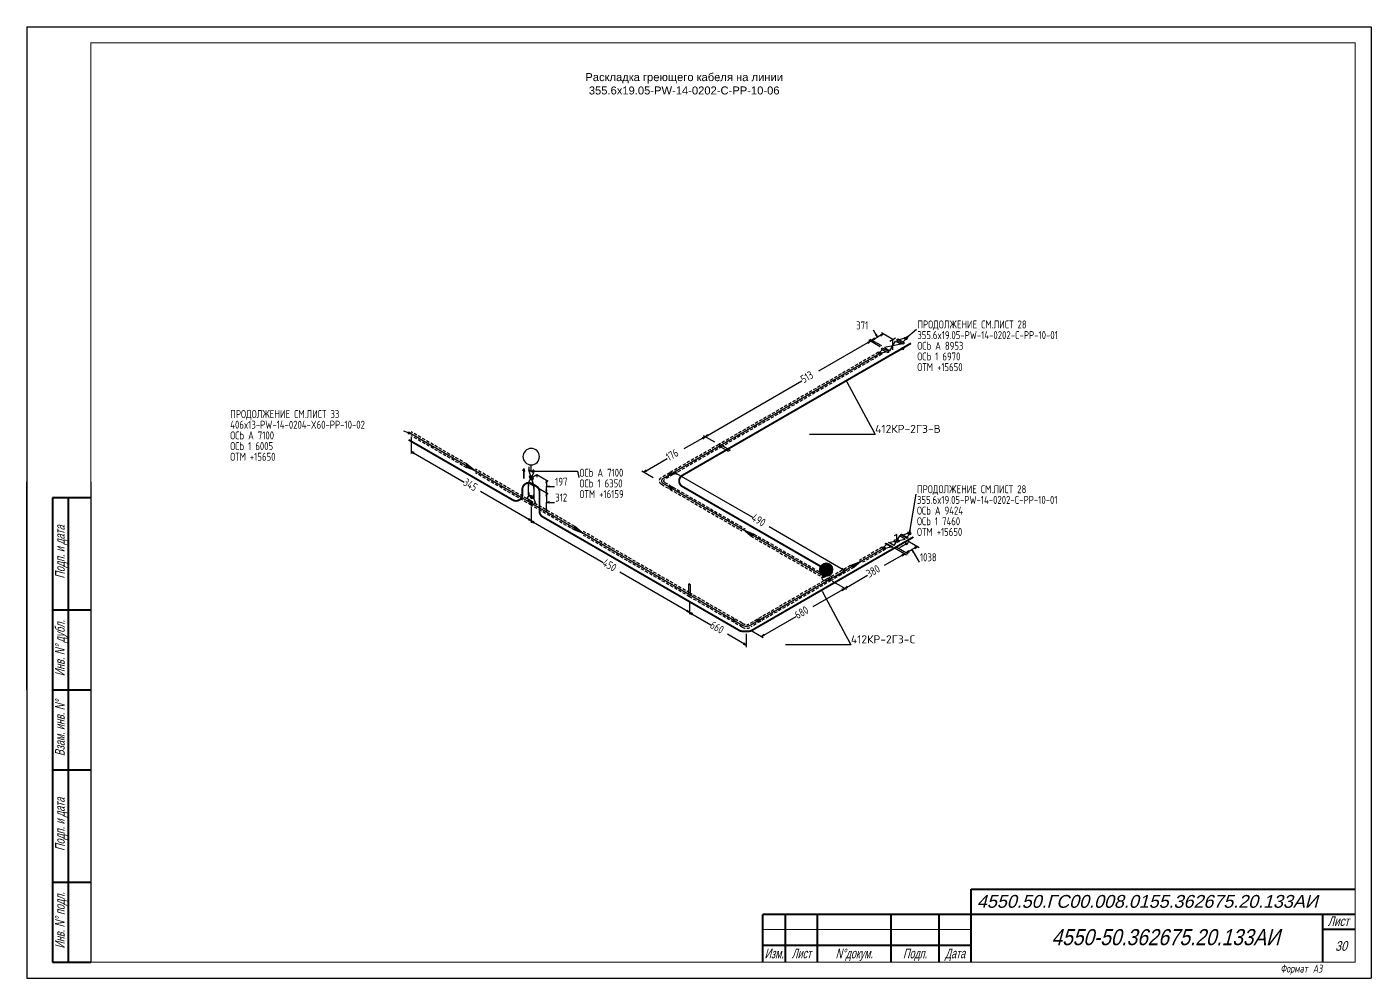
# Model space of a CAD drawing. Header units: millimetres. Extents: x 789 to 2531, y -2516 to 1713.
# Drawn here: x 2110.9 to 2530.9, y -245.6 to 51.4 of the extents above; entities that cross this region are included whole.
import ezdxf
from ezdxf import colors
from ezdxf.entities.mleader import LeaderData, LeaderLine
from ezdxf.enums import TextEntityAlignment as Align
from ezdxf.math import Vec2, Vec3

# ---------------------------------------------------------------- set-up
doc = ezdxf.new("R2010")
doc.units = ezdxf.units.MM
for name, pattern in [('GT110', [1.5, 1, -0.5]), ('HIDDEN', [0.375, 0.25, -0.125]), ('JIS_02_4.0', [5.5, 4, -1.5])]:
    doc.linetypes.add(name, pattern=pattern)
for name, color, linetype in [('GT_1', 7, 'Continuous'), ('RAMKA', 2, 'Continuous'), ('TRACE', 1, 'HIDDEN')]:
    doc.layers.add(name, color=color, linetype=linetype)
for name, color, linetype, lineweight in [('HT_Equipment', 1, 'Continuous', 35), ('Текст штампа', 7, 'Continuous', 0), ('Электрообогрев', 1, 'JIS_02_4.0', 30)]:
    doc.layers.add(name, color=color, linetype=linetype, lineweight=lineweight)
doc.styles.add('Aryal.cyr 3', font='arial.ttf', dxfattribs={"width": 0.666667, "oblique": 15, "height": 3})
doc.styles.add('ESKDU', font='eskd_u.shx')
doc.styles.add('HTX1', font='GOST2304A', dxfattribs={"width": 0.98})
doc.styles.add('Pentair Style 1', font='isocpeur.ttf')
doc.styles.get("Standard").update_dxf_attribs({"font": 'txt.shx'})

# ---------------------------------------------------------------- blocks, each defined once
blk = doc.blocks.new('GA_END-SEAL')
at = {"layer": 'HT_Equipment', "color": 7, "true_color": 0xffffff, "const_width": 200}
blk.add_lwpolyline([(-100, 0, 1), (100, 0, 1)], format="xyb", close=True, dxfattribs=at)
at = {"layer": 'HT_Equipment'}
blk.add_circle((0, 0), 200, dxfattribs=at)
at = {"layer": 'HT_Equipment', "style": 'Pentair Style 1'}
blk.add_text('ES', height=180, dxfattribs=at).set_placement((0, 0), align=Align.MIDDLE_CENTER)
blk = doc.blocks.new('_Dot')
at = {"color": 0, "linetype": 'ByBlock', "lineweight": -2}
blk.add_line((-0.5, 0), (-1, 0), dxfattribs=at)
at = {"color": 0, "linetype": 'ByBlock', "const_width": 0.5}
blk.add_lwpolyline([(-0.25, 0, 1), (0.25, 0, 1)], format="xyb", close=True, dxfattribs=at)

msp = doc.modelspace()

# ---------------------------------------------------------------- linework, layer by layer
at = {"linetype": 'Continuous'}
for p, q in [((2110.94, 51.41), (2110.94, -245.59)), ((2110.94, 51.41), (2530.94, 51.41)), ((2530.94, 51.41), (2530.94, -245.59)), ((2110.94, -245.59), (2530.94, -245.59))]:
    msp.add_line(p, q, dxfattribs=at)
at = {"color": 7}
for p, q in [((2110.94, -155.59), (2110.94, -90.59)), ((2130.94, -90.59), (2130.94, -240.59))]:
    msp.add_line(p, q, dxfattribs=at)
at = {"linetype": 'Continuous', "const_width": 0.3}
msp.add_lwpolyline([(2130.94, 46.41), (2525.94, 46.41), (2525.94, -240.59), (2130.94, -240.59)], close=True, dxfattribs=at)
at = {"layer": 'GT_1', "flags": 128}
for points in [[(2378.02, -48.2), (2374.47, -46.15)], [(2375.02, -46.45), (2376.72, -45.45)], [(2375.77, -45.8), (2375.02, -46.45), (2375.97, -46.1)], [(2376.72, -45.45), (2375.47, -43.3)], [(2376.07, -44.7), (2376.72, -45.45), (2376.37, -44.5)], [(2378.47, -44.45), (2376.72, -45.45)], [(2377.72, -45.1), (2378.47, -44.45), (2377.52, -44.8)], [(2381.47, -46.2), (2377.92, -44.15)], [(2380.62, -46.7), (2382.37, -45.7)], [(2381.52, -49.4), (2381.52, -46.2)], [(2383.72, -46.9), (2384.77, -47.5), (2385.12, -47.3), (2383.02, -46.1), (2382.67, -46.3), (2383.72, -46.9)], [(2384.67, -47), (2385.67, -46), (2385.27, -45.75), (2383.47, -46.35)], [(2385.47, -45.9), (2386.02, -45.9), (2385.92, -46.15), (2385.47, -46.2), (2384.92, -45.9), (2385.02, -45.65), (2385.47, -45.6), (2386.02, -45.9), (2385.57, -46.15), (2385.47, -45.7), (2385.12, -45.7), (2385.12, -45.9), (2385.47, -45.9)], [(2385.47, -45.9), (2388.92, -43)], [(2386.12, -45.15), (2385.47, -45.9), (2386.32, -45.4)], [(2374.52, -46.75), (2358.32, -56.1)], [(2373.77, -47.4), (2374.52, -46.75), (2373.57, -47.1)], [(2377.52, -48.5), (2373.97, -46.45)], [(2377.52, -50.5), (2378.07, -50.5), (2377.97, -50.75), (2377.52, -50.8), (2376.97, -50.5), (2377.07, -50.25), (2377.52, -50.2), (2378.07, -50.5), (2377.62, -50.75), (2377.52, -50.3), (2377.17, -50.3), (2377.17, -50.5), (2377.52, -50.5)], [(2379.47, -50), (2377.72, -50.6), (2377.27, -50.35), (2378.32, -49.35)], [(2378.92, -49.7), (2379.97, -50.3), (2380.32, -50.1), (2378.27, -48.9), (2377.87, -49.1), (2378.92, -49.7)], [(2379.77, -49.2), (2380.62, -49.7), (2382.37, -46.7), (2384.12, -47.7), (2378.92, -48.7), (2379.77, -49.2)], [(2382.47, -50.3), (2385.07, -48.8), (2384.12, -49), (2384.72, -49.35), (2385.07, -48.8), (2382.47, -50.3)], [(2322.87, -76.55), (2353.12, -59.1)], [(2231.02, -75.65), (2228.67, -74.8)], [(2230.02, -75.5), (2231.02, -75.65), (2230.17, -75.15)], [(2231.02, -76.65), (2231.02, -81.75)], [(2322.87, -76.55), (2316.22, -80.35)], [(2322.12, -77.2), (2322.87, -76.55), (2321.92, -76.9)], [(2325.87, -78.3), (2322.32, -76.25)], [(2325.87, -78.3), (2322.32, -76.25)], [(2323.62, -75.9), (2322.87, -76.55), (2323.82, -76.2)], [(2327.82, -79.05), (2327.17, -79.4), (2330.07, -81.1)], [(2327.82, -79.05), (2330.72, -80.7), (2330.07, -81.1)], [(2231.97, -81.5), (2231.02, -81.15), (2231.77, -81.8)], [(2231.02, -81.15), (2247.52, -90.7)], [(2303.67, -87.6), (2311.02, -83.35)], [(2248.37, -85.65), (2248.37, -85), (2251.12, -87.25), (2248.37, -86.2), (2248.37, -85.1), (2250.87, -87.1), (2248.37, -86.15), (2248.37, -85.15), (2250.57, -86.95), (2248.37, -86.1), (2248.37, -85.25), (2250.32, -86.75), (2248.37, -86), (2248.37, -85.35), (2250.07, -86.65), (2248.37, -85.95), (2248.37, -85.4), (2249.77, -86.45), (2248.37, -85.85), (2248.37, -85.5), (2249.57, -86.35), (2248.37, -85.75), (2248.37, -85.55), (2249.27, -86.15), (2248.37, -85.7), (2248.37, -85.65), (2251.12, -87.25)], [(2266.17, -89.55), (2266.17, -86.5), (2266.47, -87.45), (2265.87, -87.1), (2266.17, -86.5), (2266.17, -89.55)], [(2268.52, -91.35), (2267.67, -90.85), (2269.37, -87.85), (2267.67, -86.85), (2269.37, -91.85), (2268.52, -91.35)], [(2267.82, -85.95), (2267.82, -86.95), (2269.22, -87.75), (2269.22, -86.75)], [(2268.52, -87.35), (2268.52, -85.35)], [(2269.52, -87.2), (2268.52, -87.35), (2269.52, -87.5)], [(2268.52, -87.35), (2283.02, -87.35), (2283.37, -89.3)], [(2306.67, -89.35), (2303.12, -87.3)], [(2304.42, -86.95), (2303.67, -87.6), (2304.62, -87.25)], [(2310.17, -89.35), (2313.72, -87.3)], [(2312.32, -88.1), (2312.87, -88.1), (2312.77, -88.35), (2312.32, -88.4), (2311.77, -88.1), (2311.87, -87.85), (2312.32, -87.8), (2312.87, -88.1), (2312.42, -88.35), (2312.32, -87.9), (2311.97, -87.9), (2311.97, -88.1), (2312.32, -88.1)], [(2314.12, -87.95), (2313.17, -87.6), (2313.92, -88.25)], [(2313.17, -87.6), (2337.62, -101.7)], [(2268.52, -95.35), (2267.67, -94.85), (2267.67, -90.85), (2269.37, -91.85), (2269.37, -95.85), (2268.52, -95.35)], [(2267.82, -91.95), (2267.82, -90.95), (2269.22, -91.75), (2269.22, -92.75)], [(2268.02, -89.05), (2268.17, -88.75), (2268.52, -88.75), (2268.97, -89.2), (2269.12, -89.7), (2268.97, -90.1), (2268.52, -90.05), (2268.17, -89.65), (2268.02, -89.05)], [(2268.52, -89.35), (2270.27, -88.35), (2270.27, -89.2)], [(2270.27, -88.35), (2273.82, -90.4)], [(2270.27, -92.35), (2273.82, -94.4)], [(2270.27, -92.35), (2273.82, -94.4)], [(2273.42, -91.1), (2273.27, -90.1), (2273.12, -91.1)], [(2273.27, -90.1), (2273.27, -92.1)], [(2274.27, -91.95), (2273.27, -92.1), (2274.27, -92.25)], [(2273.27, -94.1), (2273.27, -92.1)], [(2273.27, -92.1), (2275.77, -92.1)], [(2312.32, -92.6), (2311.77, -92.6), (2311.87, -92.85), (2312.32, -92.9), (2312.87, -92.6), (2312.77, -92.35), (2312.32, -92.3), (2311.77, -92.6), (2312.22, -92.85), (2312.32, -92.4), (2312.67, -92.4), (2312.67, -92.6), (2312.32, -92.6)], [(2268.52, -102.8), (2252.72, -93.7)], [(2268.52, -97.3), (2267.87, -96.9), (2267.32, -95.6), (2267.87, -94.95), (2269.27, -95.75), (2269.72, -97), (2269.27, -97.7), (2268.52, -97.3)], [(2267.82, -93.95), (2267.82, -94.95), (2269.22, -95.75), (2269.22, -94.75)], [(2268.52, -95.35), (2268.27, -94.9), (2268.07, -95.1), (2268.27, -95.5), (2268.77, -95.8), (2268.97, -95.6), (2268.77, -95.2), (2268.27, -94.9), (2268.27, -95.4), (2268.72, -95.25), (2268.87, -95.55), (2268.72, -95.65), (2268.52, -95.35)], [(2273.12, -93.1), (2273.27, -94.1), (2273.42, -93.1)], [(2273.42, -95.1), (2273.27, -94.1), (2273.12, -95.1)], [(2273.27, -94.1), (2273.27, -97.05)], [(2386.67, -106.75), (2388.82, -94.45)], [(2268.52, -97.3), (2268.77, -97.15), (2268.52, -96.8), (2268.27, -96.85), (2268.27, -97.45), (2268.52, -97.8), (2268.77, -97.75), (2268.77, -97.15), (2268.32, -96.9), (2268.72, -97.6), (2268.52, -97.7), (2268.32, -97.4), (2268.52, -97.3)], [(2268.52, -98.3), (2268.52, -100.9)], [(2268.52, -98.3), (2268.52, -103.4)], [(2268.52, -99.3), (2268.52, -103.4)], [(2270.27, -98.3), (2273.82, -100.35)], [(2273.12, -99.05), (2273.27, -100.05), (2273.42, -99.05)], [(2274.27, -96.9), (2273.27, -97.05), (2274.27, -97.2)], [(2273.27, -100.05), (2273.27, -97.05)], [(2273.27, -97.05), (2275.77, -97.05)], [(2267.57, -102.45), (2268.52, -102.8), (2267.77, -102.15)], [(2269.47, -103.15), (2268.52, -102.8), (2269.27, -103.45)], [(2268.52, -102.8), (2291.02, -115.8)], [(2282.12, -105.15), (2282.12, -104.5), (2284.87, -106.75), (2282.12, -105.7), (2282.12, -104.6), (2284.62, -106.6), (2282.12, -105.65), (2282.12, -104.65), (2284.32, -106.45), (2282.12, -105.6), (2282.12, -104.75), (2284.07, -106.25), (2282.12, -105.5), (2282.12, -104.85), (2283.82, -106.15), (2282.12, -105.45), (2282.12, -104.9), (2283.52, -105.95), (2282.12, -105.35), (2282.12, -105), (2283.32, -105.85), (2282.12, -105.25), (2282.12, -105.05), (2283.02, -105.65), (2282.12, -105.2), (2282.12, -105.15), (2284.87, -106.75)], [(2366.47, -118.4), (2342.82, -104.7)], [(2337.62, -107.25), (2337.07, -107.55), (2334.87, -105.65), (2338.12, -106.95), (2337.12, -107.55), (2335.12, -105.8), (2338.07, -107), (2337.22, -107.5), (2335.42, -105.95), (2338.02, -107.05), (2337.27, -107.45), (2335.67, -106.15), (2337.92, -107.05), (2337.32, -107.4), (2335.92, -106.25), (2337.87, -107.1), (2337.42, -107.35), (2336.22, -106.45), (2337.77, -107.15), (2337.47, -107.35), (2336.42, -106.55), (2337.72, -107.2), (2337.57, -107.3), (2336.72, -106.75), (2337.67, -107.25), (2337.62, -107.25), (2334.87, -105.65)], [(2380.97, -110.05), (2380.12, -109.55), (2385.32, -108.55), (2383.57, -107.55), (2381.82, -110.55), (2380.97, -110.05)], [(2382.17, -108.75), (2382.72, -108.65), (2383.22, -108.75), (2383.47, -109.1), (2383.32, -109.4), (2382.72, -109.55), (2382.12, -109.4), (2381.92, -109.1), (2382.17, -108.75)], [(2382.72, -109.05), (2382.72, -107.05), (2381.97, -107.45)], [(2384.92, -107.75), (2383.87, -107.15), (2384.22, -106.95), (2386.32, -108.15), (2385.97, -108.35), (2384.92, -107.75)], [(2384.72, -107.2), (2386.47, -106.6), (2386.92, -106.85), (2385.92, -107.9)], [(2386.67, -106.75), (2386.67, -106.45), (2386.22, -106.5), (2386.12, -106.75), (2386.67, -107.05), (2387.12, -107), (2387.22, -106.75), (2386.67, -106.45), (2386.22, -106.7), (2387.02, -106.75), (2387.02, -106.95), (2386.67, -106.95), (2386.67, -106.75)], [(2386.17, -109.05), (2389.72, -111.1)], [(2386.67, -105.75), (2386.67, -106.75), (2387.02, -105.8)], [(2378.72, -111.35), (2378.72, -111.05), (2378.27, -111.1), (2378.17, -111.35), (2378.72, -111.65), (2379.17, -111.6), (2379.27, -111.35), (2378.72, -111.05), (2378.27, -111.3), (2379.07, -111.35), (2379.07, -111.55), (2378.72, -111.55), (2378.72, -111.35)], [(2379.57, -110.2), (2378.52, -111.25), (2378.97, -111.5), (2380.77, -110.9)], [(2385.22, -113.1), (2378.82, -116.8)], [(2380.12, -110.55), (2379.07, -109.95), (2379.47, -109.75), (2381.52, -110.95), (2381.17, -111.15), (2380.12, -110.55)], [(2382.22, -111.35), (2385.77, -113.4)], [(2382.72, -111.05), (2386.27, -113.1)], [(2383.67, -111.15), (2386.27, -109.65), (2385.32, -109.85), (2385.92, -110.2), (2386.27, -109.65), (2383.67, -111.15)], [(2384.47, -113.75), (2385.22, -113.1), (2384.27, -113.45)], [(2385.72, -112.8), (2387.47, -111.8)], [(2386.47, -112.15), (2385.72, -112.8), (2386.67, -112.45)], [(2389.17, -110.8), (2387.47, -111.8)], [(2388.12, -112.55), (2387.47, -111.8), (2387.82, -112.75)], [(2387.47, -111.8), (2389.72, -115.7)], [(2388.42, -111.45), (2389.17, -110.8), (2388.22, -111.15)], [(2368.82, -117.05), (2368.27, -116.75), (2371.57, -115.45), (2369.32, -117.35), (2368.32, -116.75), (2371.32, -115.6), (2369.27, -117.3), (2368.42, -116.8), (2371.02, -115.75), (2369.22, -117.25), (2368.47, -116.85), (2370.77, -115.95), (2369.12, -117.25), (2368.52, -116.9), (2370.52, -116.05), (2369.07, -117.2), (2368.62, -116.95), (2370.22, -116.25), (2368.97, -117.15), (2368.67, -116.95), (2370.02, -116.35), (2368.92, -117.1), (2368.77, -117), (2369.72, -116.55), (2368.87, -117.05), (2368.82, -117.05), (2371.57, -115.45)], [(2318.02, -131.4), (2296.22, -118.8)], [(2361.72, -121.15), (2361.07, -121.55), (2359.67, -121.35), (2359.37, -120.55), (2360.77, -119.75), (2362.07, -119.95), (2362.47, -120.75), (2361.72, -121.15)], [(2360.02, -120.15), (2359.47, -120.15), (2359.57, -120.4), (2360.02, -120.45), (2360.57, -120.15), (2360.47, -119.9), (2360.02, -119.85), (2359.47, -120.15), (2359.92, -120.4), (2360.02, -119.95), (2360.37, -119.95), (2360.37, -120.15), (2360.02, -120.15)], [(2360.02, -119.15), (2360.02, -120.15), (2360.37, -119.2)], [(2361.72, -121.15), (2361.72, -120.85), (2361.27, -120.9), (2361.17, -121.15), (2361.72, -121.45), (2362.17, -121.4), (2362.27, -121.15), (2361.72, -120.85), (2361.27, -121.1), (2362.07, -121.15), (2362.07, -121.35), (2361.72, -121.35), (2361.72, -121.15)], [(2362.57, -121.65), (2367.02, -124.2)], [(2363.47, -120.15), (2367.02, -118.1)], [(2365.52, -118.05), (2366.47, -118.4), (2365.72, -117.75)], [(2366.47, -123.9), (2373.62, -119.8)], [(2318.32, -126.25), (2317.72, -125.85), (2317.72, -122.5)], [(2318.32, -126.25), (2318.32, -122.85), (2317.72, -122.5)], [(2366.47, -123.9), (2356.47, -129.7)], [(2363.47, -122.15), (2367.02, -124.2)], [(2365.72, -124.55), (2366.47, -123.9), (2365.52, -124.25)], [(2367.22, -123.25), (2366.47, -123.9), (2367.42, -123.55)], [(2318.02, -127.9), (2318.02, -132)], [(2318.02, -127.9), (2318.02, -132)], [(2317.07, -131.05), (2318.02, -131.4), (2317.27, -130.75)], [(2318.97, -131.75), (2318.02, -131.4), (2318.77, -132.05)], [(2318.02, -131.4), (2324.62, -135.25)], [(2331.82, -133.9), (2332.07, -133.75), (2331.82, -133.4), (2331.57, -133.45), (2331.57, -134.05), (2331.82, -134.4), (2332.07, -134.35), (2332.07, -133.75), (2331.62, -133.5), (2332.02, -134.2), (2331.82, -134.3), (2331.62, -134), (2331.82, -133.9)], [(2339.62, -133.9), (2339.62, -133.6), (2339.17, -133.65), (2339.07, -133.9), (2339.62, -134.2), (2340.07, -134.15), (2340.17, -133.9), (2339.62, -133.6), (2339.17, -133.85), (2339.97, -133.9), (2339.97, -134.1), (2339.62, -134.1), (2339.62, -133.9)], [(2340.47, -138.9), (2351.27, -132.7)], [(2335.72, -141.65), (2329.82, -138.25)], [(2335.72, -138.15), (2335.72, -142.25)], [(2337.47, -137.15), (2341.02, -139.2)], [(2341.22, -138.25), (2340.47, -138.9), (2341.42, -138.55)], [(2334.77, -141.3), (2335.72, -141.65), (2334.97, -141)]]:
    msp.add_lwpolyline(points, dxfattribs=at)
at = {"layer": 'GT_1', "linetype": 'GT110', "flags": 128}
for points in [[(2377.02, -50.2), (2327.12, -79)], [(2378.02, -50.8), (2328.12, -79.6)], [(2248.37, -85.05), (2231.02, -75.05)], [(2248.37, -86.25), (2231.02, -76.25)], [(2327.12, -79), (2311.82, -87.8)], [(2328.12, -79.6), (2312.82, -88.4)], [(2268.52, -96.7), (2251.12, -86.65)], [(2268.52, -97.9), (2251.12, -87.85)], [(2311.82, -87.8), (2309.22, -89.3)], [(2309.22, -91.4), (2311.82, -92.9)], [(2312.82, -88.4), (2310.22, -89.9)], [(2310.22, -90.8), (2312.82, -92.3)], [(2312.82, -92.3), (2335.37, -105.35)], [(2311.82, -92.9), (2334.37, -105.95)], [(2282.12, -104.55), (2268.52, -96.7)], [(2282.12, -105.75), (2268.52, -97.9)], [(2298.52, -114.05), (2284.87, -106.15)], [(2298.52, -115.25), (2284.87, -107.35)], [(2337.12, -107.55), (2359.52, -120.45)], [(2338.12, -106.95), (2360.52, -119.85)], [(2378.22, -111.05), (2371.07, -115.15)], [(2379.22, -111.65), (2372.07, -115.75)], [(2318.02, -125.3), (2298.52, -114.05)], [(2318.02, -126.5), (2298.52, -115.25)], [(2368.32, -116.75), (2361.22, -120.85)], [(2369.32, -117.35), (2362.22, -121.45)], [(2361.22, -120.85), (2339.12, -133.6)], [(2362.22, -121.45), (2340.12, -134.2)], [(2331.82, -133.3), (2318.02, -125.3)], [(2331.82, -134.5), (2318.02, -126.5)], [(2334.42, -134.8), (2331.82, -133.3)], [(2339.12, -133.6), (2336.52, -135.1)], [(2340.12, -134.2), (2337.52, -135.7)], [(2334.42, -136), (2331.82, -134.5)]]:
    msp.add_lwpolyline(points, dxfattribs=at)
at = {"layer": 'GT_1', "const_width": 0.4, "flags": 128}
for points in [[(2327.62, -79.3), (2377.52, -50.5)], [(2231.02, -75.65), (2248.37, -85.65)], [(2312.32, -88.1), (2327.62, -79.3)], [(2251.12, -87.25), (2268.52, -97.3)], [(2309.72, -89.6), (2312.32, -88.1)], [(2312.32, -92.6), (2309.72, -91.1)], [(2334.87, -105.65), (2312.32, -92.6)], [(2268.52, -97.3), (2282.12, -105.15)], [(2284.87, -106.75), (2298.52, -114.65)], [(2360.02, -120.15), (2337.62, -107.25)], [(2371.57, -115.45), (2378.72, -111.35)], [(2298.52, -114.65), (2318.02, -125.9)], [(2361.72, -121.15), (2368.82, -117.05)], [(2339.62, -133.9), (2361.72, -121.15)], [(2318.02, -125.9), (2331.82, -133.9)], [(2331.82, -133.9), (2334.42, -135.4)], [(2337.02, -135.4), (2339.62, -133.9)]]:
    msp.add_lwpolyline(points, dxfattribs=at)
at = {"layer": 'GT_1', "flags": 128}
msp.add_lwpolyline([(2268.52, -85.35, 1), (2268.52, -80.21, 1), (2268.52, -85.35)], format="xyb", dxfattribs=at)
at = {"layer": 'GT_1', "linetype": 'GT110', "flags": 128}
for points in [[(2309.2, -91.4, -0.57736), (2309.2, -89.3)], [(2310.24, -90.8, -0.57736), (2310.24, -89.9)], [(2334.42, -134.8, 0.19251), (2336.5, -135.1)], [(2334.42, -136, 0.320027), (2337.54, -135.7)]]:
    msp.add_lwpolyline(points, format="xyb", dxfattribs=at)
at = {"layer": 'GT_1', "const_width": 0.4, "flags": 128}
for points in [[(2309.72, -91.1, -0.57736), (2309.72, -89.6)], [(2334.42, -135.4, 0.267941), (2337.02, -135.4)]]:
    msp.add_lwpolyline(points, format="xyb", dxfattribs=at)
at = {"layer": 'RAMKA', "color": 7, "lineweight": 40}
for p, q in [((2130.94, -95.59), (2118.94, -95.59)), ((2118.94, -95.59), (2118.94, -240.59)), ((2123.94, -240.59), (2123.94, -95.59)), ((2118.94, -130.59), (2130.94, -130.59)), ((2118.94, -155.59), (2130.94, -155.59)), ((2118.94, -180.59), (2130.94, -180.59)), ((2118.94, -215.59), (2130.94, -215.59)), ((2118.94, -240.59), (2130.94, -240.59))]:
    msp.add_line(p, q, dxfattribs=at)
at = {"layer": 'RAMKA', "color": 0, "lineweight": 40}
for p, q in [((2405.94, -240.59), (2405.94, -217.87)), ((2405.94, -217.87), (2526, -217.87)), ((2525.94, -225.75), (2340.94, -225.75)), ((2340.94, -240.59), (2340.94, -225.75)), ((2347.98, -240.4), (2347.98, -225.75)), ((2357.98, -240.59), (2357.98, -225.75)), ((2380.98, -240.59), (2380.98, -225.75)), ((2395.98, -240.59), (2395.98, -225.75)), ((2515.87, -240.59), (2515.87, -225.75)), ((2525.94, -230.43), (2515.87, -230.43)), ((2405.94, -235.4), (2340.94, -235.4))]:
    msp.add_line(p, q, dxfattribs=at)
at = {"layer": 'RAMKA', "color": 0, "lineweight": 9}
msp.add_line((2405.94, -230.4), (2340.94, -230.4), dxfattribs=at)
at = {"layer": 'TRACE', "lineweight": 25, "ltscale": 7, "const_width": 0.6, "flags": 128}
for points in [[(2387.19, -47.38), (2315.74, -88.63, 0.57735), (2315.74, -92.09), (2359.76, -117.51)], [(2387.95, -107.87), (2337.46, -137.02, -0.131421), (2336.46, -137.29), (2334.51, -137.29, -0.131884), (2333.51, -137.02), (2272.11, -101.57, -0.267949), (2271.11, -99.84), (2271.11, -93.73, 0.267949), (2270.11, -92), (2268.77, -91.22, 0.57735), (2265.77, -92.96), (2265.77, -94.59, -0.57735), (2262.77, -96.32), (2230.21, -77.52)]]:
    msp.add_lwpolyline(points, format="xyb", dxfattribs=at)

# ---------------------------------------------------------------- block references
at = {"xscale": 0.01, "yscale": 0.01, "zscale": 0.01}
msp.add_blockref('GA_END-SEAL', (2360.69, -118.05), dxfattribs=at)

# ---------------------------------------------------------------- texts
at = {"color": 0, "oblique": 10, "width": 0.7}
msp.add_text('Формат А3', height=2.5, dxfattribs=at).set_placement((2502.62, -243.88))
at = {"color": 7, "linetype": 'Continuous', "ltscale": 3, "insert": (2316.31, 33.63), "char_height": 2.5, "width": 99.0105, "attachment_point": 5, "style": 'ESKDU'}
msp.add_mtext('{\\fArial|b0|i0|c204|p34;\\C0;Раскладка греющего кабеля на линии \\P355.6x19.05-PW-14-0202-C-PP-10-06}', dxfattribs=at)
at = {"layer": 'GT_1', "style": 'HTX1', "width": 0.98}
for s, p in [('371', (2370.07, -43.05)), ('ПРОДОЛЖЕНИЕ СМ.ЛИСТ 28', (2389.17, -42.75)), ('355.6x19.05-PW-14-0202-C-PP-10-01', (2389.17, -46.08)), ('ОСЬ A 8953', (2389.17, -49.42)), ('ОСЬ 1 6970', (2389.17, -52.75)), ('ОТМ +15650', (2389.17, -56.08)), ('ПРОДОЛЖЕНИЕ СМ.ЛИСТ 33', (2174.49, -70.73)), ('ОСЬ A 7100', (2174.49, -77.4)), ('406x13-PW-14-0204-X60-PP-10-02', (2174.49, -74.06)), ('ОСЬ 1 6005', (2174.49, -80.73)), ('ОТМ +15650', (2174.49, -84.06)), ('ОСЬ A 7100', (2283.62, -89.05)), ('197', (2276.02, -91.85)), ('ОСЬ 1 6350', (2283.62, -92.38)), ('ПРОДОЛЖЕНИЕ СМ.ЛИСТ 28', (2389.07, -94.2)), ('312', (2276.02, -96.8)), ('ОТМ +16159', (2283.62, -95.72)), ('355.6x19.05-PW-14-0202-C-PP-10-01', (2389.07, -97.53)), ('ОСЬ A 9424', (2389.07, -100.87)), ('ОСЬ 1 7460', (2389.07, -104.2)), ('ОТМ +15650', (2389.07, -107.53)), ('1038', (2389.97, -115.45))]:
    msp.add_text(s, height=2.5, dxfattribs=at).set_placement(p)
for s, rotation, p in [('513', 30, (2353.63, -59.94)), ('176', 30, (2311.53, -84.23)), ('345', 330, (2247.04, -91.55)), ('490', 330, (2337.1, -102.58)), ('450', 330, (2290.54, -116.68)), ('380', 30, (2374.13, -120.65)), ('680', 30, (2351.75, -133.55)), ('660', 330, (2324.14, -136.1))]:
    msp.add_text(s, height=2.5, rotation=rotation, dxfattribs=at).set_placement(p)
at = {"layer": 'RAMKA', "color": 7, "lineweight": 20, "style": 'Aryal.cyr 3', "oblique": 15, "width": 0.666667}
for s, p in [('Подп. и дата', (2121.26, -112.55)), ('Инв. N%%D дубл.', (2121.26, -142.57)), ('Взам. инв. N%%D', (2121.26, -167.57)), ('Подп. и дата', (2121.26, -197.57)), ('Инв. N%%D подл.', (2121.26, -227.57))]:
    msp.add_text(s, height=3, rotation=90, dxfattribs=at).set_placement(p, align=Align.MIDDLE_CENTER)
at = {"layer": 'RAMKA', "color": 0, "lineweight": 20, "style": 'Aryal.cyr 3', "oblique": 15, "width": 0.726944}
msp.add_text('Лист', height=3, dxfattribs=at).set_placement((2517.39, -229.32), (2524.01, -229.32), align=Align.FIT)
at = {"layer": 'RAMKA', "color": 0, "lineweight": 20, "style": 'Aryal.cyr 3', "oblique": 15, "width": 0.8}
msp.add_text('30', height=3, dxfattribs=at).set_placement((2519.71, -237.06))
at = {"layer": 'RAMKA', "color": 0, "lineweight": 20, "style": 'Aryal.cyr 3', "oblique": 15, "width": 0.666667}
for s, p in [('Изм.', (2344.44, -237.9)), ('Лист', (2352.94, -237.9)), ('N%%Dдокум.', (2369.44, -237.9)), ('Подп.', (2388.44, -237.9)), ('Дата', (2400.94, -237.9))]:
    msp.add_text(s, height=3, dxfattribs=at).set_placement(p, align=Align.MIDDLE_CENTER)
at = {"layer": 'Текст штампа', "color": 0, "lineweight": 20, "style": 'Aryal.cyr 3', "oblique": 15}
msp.add_text('4550.50.ГС00.008.0155.362675.20.133АИ', height=4, dxfattribs=at).set_placement((2461, -221.64), align=Align.MIDDLE_CENTER)
at = {"layer": 'Текст штампа', "color": 0, "lineweight": 20, "style": 'Aryal.cyr 3', "oblique": 15, "width": 0.85}
msp.add_text('4550-50.362675.20.133АИ', height=5, dxfattribs=at).set_placement((2466.73, -232.81), align=Align.MIDDLE_CENTER)

# ---------------------------------------------------------------- next in the draw order: leaders
at = {"layer": 'Электрообогрев', "linetype": 'Continuous', "lineweight": 25}
ml = msp.add_multileader_mtext('Standard', dxfattribs=at)
ml.set_content('412КР-2Г3-B', color=256)
ml.set_leader_properties()
ml.set_arrow_properties(name='DOT')
ml.build(insert=Vec2(0, 0))
ml.multileader.update_dxf_attribs({"has_dogleg": 0, "text_left_attachment_type": 6, "text_right_attachment_type": 6, "dogleg_length": 1, "arrow_head_size": 0.5})
ctx = ml.context
ctx.base_point, ctx.char_height, ctx.arrow_head_size, ctx.landing_gap_size, ctx.plane_origin = Vec3(2375.98, -75.87), 2.5, 0.5, 0, Vec3(2401.05, -121.05)
ctx.left_attachment, ctx.right_attachment = 6, 6
notes = []
notes.append((ctx, [(0, (1, 1, 0), (2375.48, -75.87), (1, 0), 0.5, [(0, [(2366.95, -59.02)], 0, [])])]))
ctx.mtext.insert, ctx.mtext.flow_direction = Vec3(2375.98, -72.87), 5
ctx.mtext.has_bg_fill, ctx.mtext.bg_color, ctx.mtext.bg_scale_factor, ctx.mtext.bg_transparency, ctx.mtext.use_window_bg_color = 1, -1027028792, 1.5, 0, 1
ml = msp.add_multileader_mtext('Standard', dxfattribs=at)
ml.set_content('412КР-2Г3-C', color=256)
ml.set_leader_properties()
ml.set_arrow_properties(name='DOT')
ml.build(insert=Vec2(0, 0))
ml.multileader.update_dxf_attribs({"has_dogleg": 0, "text_left_attachment_type": 6, "text_right_attachment_type": 6, "dogleg_length": 1, "arrow_head_size": 0.5})
ctx = ml.context
ctx.base_point, ctx.char_height, ctx.arrow_head_size, ctx.landing_gap_size, ctx.plane_origin = Vec3(2368.41, -141.56), 2.5, 0.5, 0, Vec3(2393.48, -186.74)
ctx.left_attachment, ctx.right_attachment = 6, 6
notes.append((ctx, [(0, (1, 1, 0), (2367.91, -141.56), (1, 0), 0.5, [(0, [(2359.38, -124.71)], 0, [])])]))
ctx.mtext.insert, ctx.mtext.flow_direction = Vec3(2368.41, -138.56), 5
ctx.mtext.has_bg_fill, ctx.mtext.bg_color, ctx.mtext.bg_scale_factor, ctx.mtext.bg_transparency, ctx.mtext.use_window_bg_color = 1, -1027028792, 1.5, 0, 1
for ctx, leaders in notes:
    for number, flags, end, landing, length, lines in leaders:
        leader = LeaderData()
        leader.index, (leader.has_last_leader_line, leader.has_dogleg_vector, leader.attachment_direction) = number, flags
        leader.last_leader_point, leader.dogleg_vector, leader.dogleg_length = Vec3(end), Vec3(landing), length
        for number, points, colour, breaks in lines:
            line = LeaderLine()
            line.index, line.vertices, line.color, line.breaks = number, Vec3.list(points), colors.encode_raw_color(colour), breaks
            leader.lines.append(line)
        ctx.leaders.append(leader)

doc.saveas('drawing.dxf')
